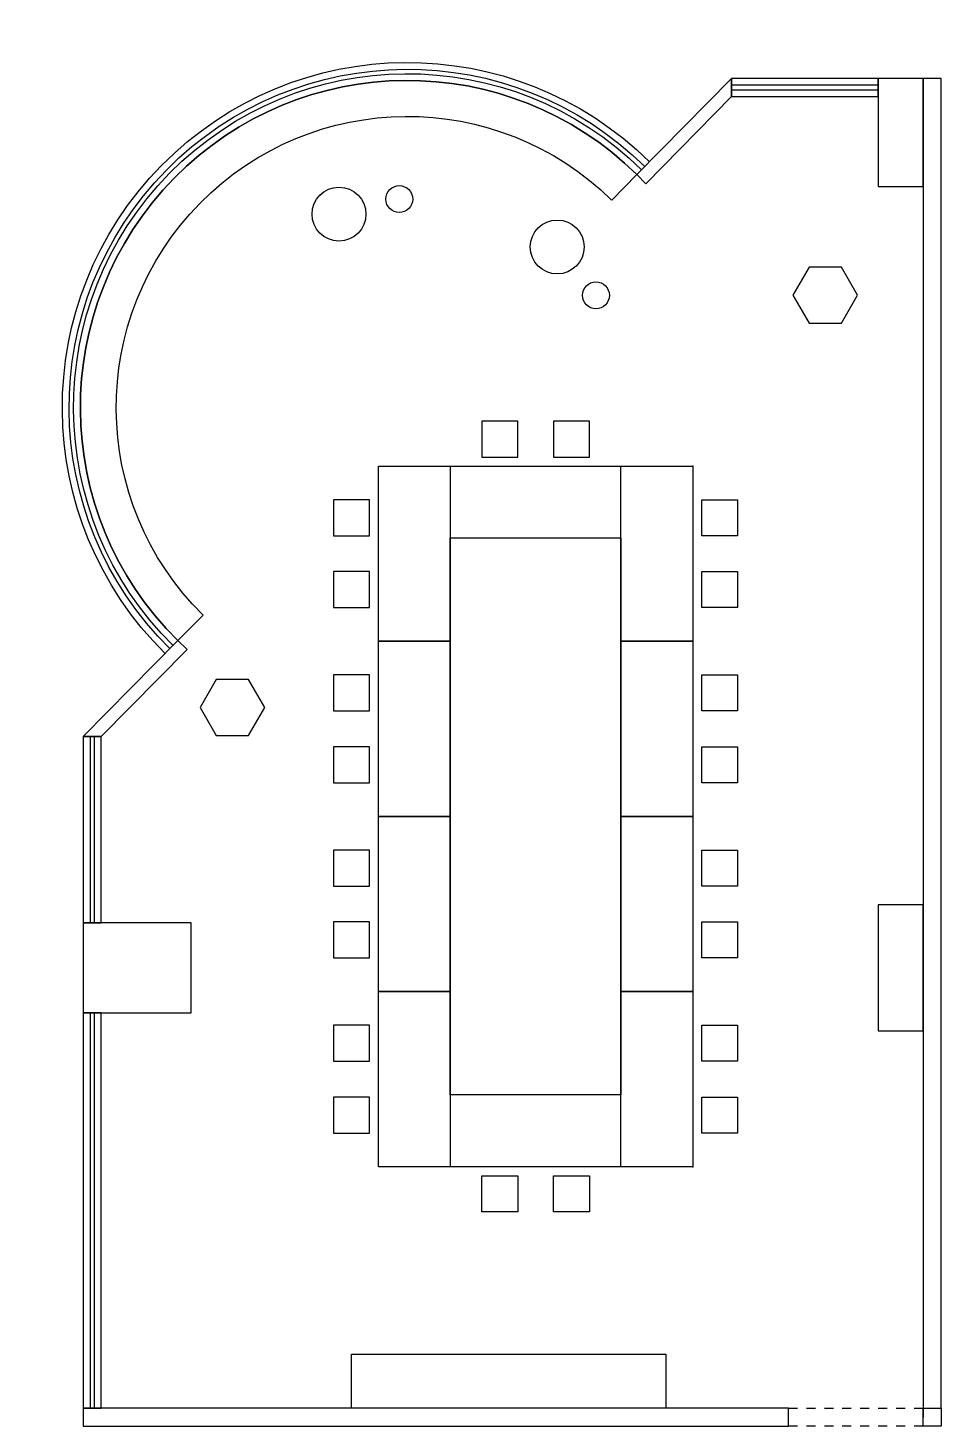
# Model space of a CAD drawing. Header units: metres. Extents: x -31.6 to -21.4, y 2.8 to 18.3.
import ezdxf

# ---------------------------------------------------------------- set-up
doc = ezdxf.new("R2010")
doc.units = ezdxf.units.M
doc.linetypes.add('Dashed', pattern=[0.01, 0.005, -0.005])
for name, color, linetype, true_color in [('墙体', 1, 'Continuous', 0xff0000), ('桌子', 100, 'Continuous', 0x00ff32), ('椅子', 160, 'Continuous', 0x004cff), ('玻璃', 4, 'Continuous', 0x00ffe7)]:
    doc.layers.add(name, color=color, linetype=linetype, true_color=true_color)
doc.layers.add('虚线', color=7, linetype='Dashed')

msp = doc.modelspace()

# ---------------------------------------------------------------- linework, layer by layer
at = {"layer": '墙体'}
for points in [[(-24.682, 16.592), (-23.728, 17.563), (-23.728, 17.763), (-24.781, 16.694)], [(-22.093, 17.763), (-23.728, 17.763), (-23.728, 17.563), (-22.093, 17.563)], [(-22.093, 17.763), (-22.093, 16.563), (-21.593, 16.563), (-21.593, 17.763)], [(-21.593, 17.763), (-21.593, 2.963), (-21.393, 2.963), (-21.393, 17.763)], [(-30.747, 10.438), (-29.791, 11.408), (-29.894, 11.506), (-30.947, 10.438)], [(-30.947, 10.438), (-30.947, 8.363), (-30.747, 8.363), (-30.747, 10.438)], [(-22.093, 8.563), (-22.093, 7.163), (-21.593, 7.163), (-21.593, 8.563)], [(-30.947, 8.363), (-30.947, 7.363), (-29.747, 7.363), (-29.747, 8.363)], [(-30.947, 7.363), (-30.947, 2.963), (-30.747, 2.963), (-30.747, 7.363)], [(-30.947, 2.763), (-23.093, 2.763), (-23.093, 2.963), (-30.947, 2.963)], [(-21.593, 2.963), (-21.393, 2.963), (-21.393, 2.763), (-21.593, 2.763)]]:
    msp.add_lwpolyline(points, close=True, dxfattribs=at)
at = {"layer": '墙体', "extrusion": (0, 0, -1)}
for radius in [3.842, 3.642]:
    msp.add_arc((27.338, 14.1), radius, 314.583, 134.583, dxfattribs=at)
at = {"layer": '桌子'}
for points in [[(-27.659, 13.449), (-24.159, 13.449), (-24.159, 5.649), (-27.659, 5.649)], [(-26.859, 13.449), (-26.859, 11.499), (-27.659, 11.499), (-27.659, 13.449)], [(-24.159, 13.449), (-24.159, 11.499), (-24.959, 11.499), (-24.959, 13.449)], [(-26.859, 12.649), (-24.959, 12.649), (-24.959, 6.449), (-26.859, 6.449)], [(-27.659, 11.499), (-26.859, 11.499), (-26.859, 9.549), (-27.659, 9.549)], [(-24.959, 11.499), (-24.159, 11.499), (-24.159, 9.549), (-24.959, 9.549)], [(-27.659, 9.549), (-26.859, 9.549), (-26.859, 7.599), (-27.659, 7.599)], [(-24.959, 9.549), (-24.159, 9.549), (-24.159, 7.599), (-24.959, 7.599)], [(-27.659, 7.599), (-26.859, 7.599), (-26.859, 5.649), (-27.659, 5.649)], [(-24.959, 7.599), (-24.159, 7.599), (-24.159, 5.649), (-24.959, 5.649)], [(-27.959, 3.563), (-24.459, 3.563), (-24.459, 2.963), (-27.959, 2.963)]]:
    msp.add_lwpolyline(points, close=True, dxfattribs=at)
msp.add_lwpolyline([(-24.159, 13.449), (-24.159, 5.649)], dxfattribs=at)
for centre in [(-28.099, 16.254), (-25.668, 15.888)]:
    msp.add_circle(centre, 0.3, dxfattribs=at)
for p in [(-24.159, 13.449), (-24.159, 11.499), (-24.159, 9.549), (-24.159, 7.599), (-24.159, 5.649)]:
    msp.add_point(p, dxfattribs=at)
at = {"layer": '椅子'}
for points in [[(-25.062, 16.409), (-24.781, 16.694)], [(-29.894, 11.506), (-29.613, 11.791)]]:
    msp.add_lwpolyline(points, dxfattribs=at)
for points in [[(-22.323, 15.353), (-22.504, 15.665), (-22.864, 15.665), (-23.045, 15.353), (-22.864, 15.041), (-22.504, 15.041)], [(-26.109, 13.949), (-26.509, 13.949), (-26.509, 13.549), (-26.109, 13.549)], [(-25.309, 13.949), (-25.709, 13.949), (-25.709, 13.549), (-25.309, 13.549)], [(-28.159, 13.074), (-28.159, 12.674), (-27.759, 12.674), (-27.759, 13.074)], [(-23.659, 13.074), (-23.659, 12.674), (-24.059, 12.674), (-24.059, 13.074)], [(-28.159, 12.274), (-28.159, 11.874), (-27.759, 11.874), (-27.759, 12.274)], [(-23.659, 12.274), (-23.659, 11.874), (-24.059, 11.874), (-24.059, 12.274)], [(-28.926, 10.763), (-29.106, 11.075), (-29.467, 11.075), (-29.647, 10.763), (-29.467, 10.45), (-29.106, 10.45)], [(-28.159, 11.124), (-28.159, 10.724), (-27.759, 10.724), (-27.759, 11.124)], [(-23.659, 11.124), (-23.659, 10.724), (-24.059, 10.724), (-24.059, 11.124)], [(-28.159, 10.324), (-28.159, 9.924), (-27.759, 9.924), (-27.759, 10.324)], [(-23.659, 10.324), (-23.659, 9.924), (-24.059, 9.924), (-24.059, 10.324)], [(-28.159, 9.174), (-28.159, 8.774), (-27.759, 8.774), (-27.759, 9.174)], [(-23.659, 9.174), (-23.659, 8.774), (-24.059, 8.774), (-24.059, 9.174)], [(-28.159, 8.374), (-28.159, 7.974), (-27.759, 7.974), (-27.759, 8.374)], [(-23.659, 8.374), (-23.659, 7.974), (-24.059, 7.974), (-24.059, 8.374)], [(-28.159, 7.224), (-28.159, 6.824), (-27.759, 6.824), (-27.759, 7.224)], [(-23.659, 7.224), (-23.659, 6.824), (-24.059, 6.824), (-24.059, 7.224)], [(-28.159, 6.424), (-28.159, 6.024), (-27.759, 6.024), (-27.759, 6.424)], [(-23.659, 6.424), (-23.659, 6.024), (-24.059, 6.024), (-24.059, 6.424)], [(-26.109, 5.149), (-26.509, 5.149), (-26.509, 5.549), (-26.109, 5.549)], [(-25.309, 5.149), (-25.709, 5.149), (-25.709, 5.549), (-25.309, 5.549)]]:
    msp.add_lwpolyline(points, close=True, dxfattribs=at)
for centre in [(-27.428, 16.421), (-25.238, 15.35)]:
    msp.add_circle(centre, 0.15, dxfattribs=at)
msp.add_arc((-27.338, 14.1), 3.642, 45.417, 225.417, dxfattribs=at)
at = {"layer": '椅子', "extrusion": (0, 0, -1)}
msp.add_arc((27.338, 14.1), 3.242, 314.583, 134.583, dxfattribs=at)
at = {"layer": '玻璃'}
for points in [[(-22.093, 17.688), (-23.728, 17.688), (-23.728, 17.638), (-22.093, 17.638)], [(-30.872, 10.438), (-30.872, 8.363), (-30.822, 8.363), (-30.822, 10.438)], [(-30.872, 7.363), (-30.872, 2.963), (-30.822, 2.963), (-30.822, 7.363)]]:
    msp.add_lwpolyline(points, close=True, dxfattribs=at)
at = {"layer": '玻璃', "extrusion": (0, 0, -1)}
for radius in [3.767, 3.717]:
    msp.add_arc((27.338, 14.1), radius, 314.583, 134.583, dxfattribs=at)
at = {"layer": '虚线'}
msp.add_lwpolyline([(-23.093, 2.963), (-21.593, 2.963), (-21.593, 2.763), (-23.093, 2.763)], close=True, dxfattribs=at)

doc.saveas('drawing.dxf')
